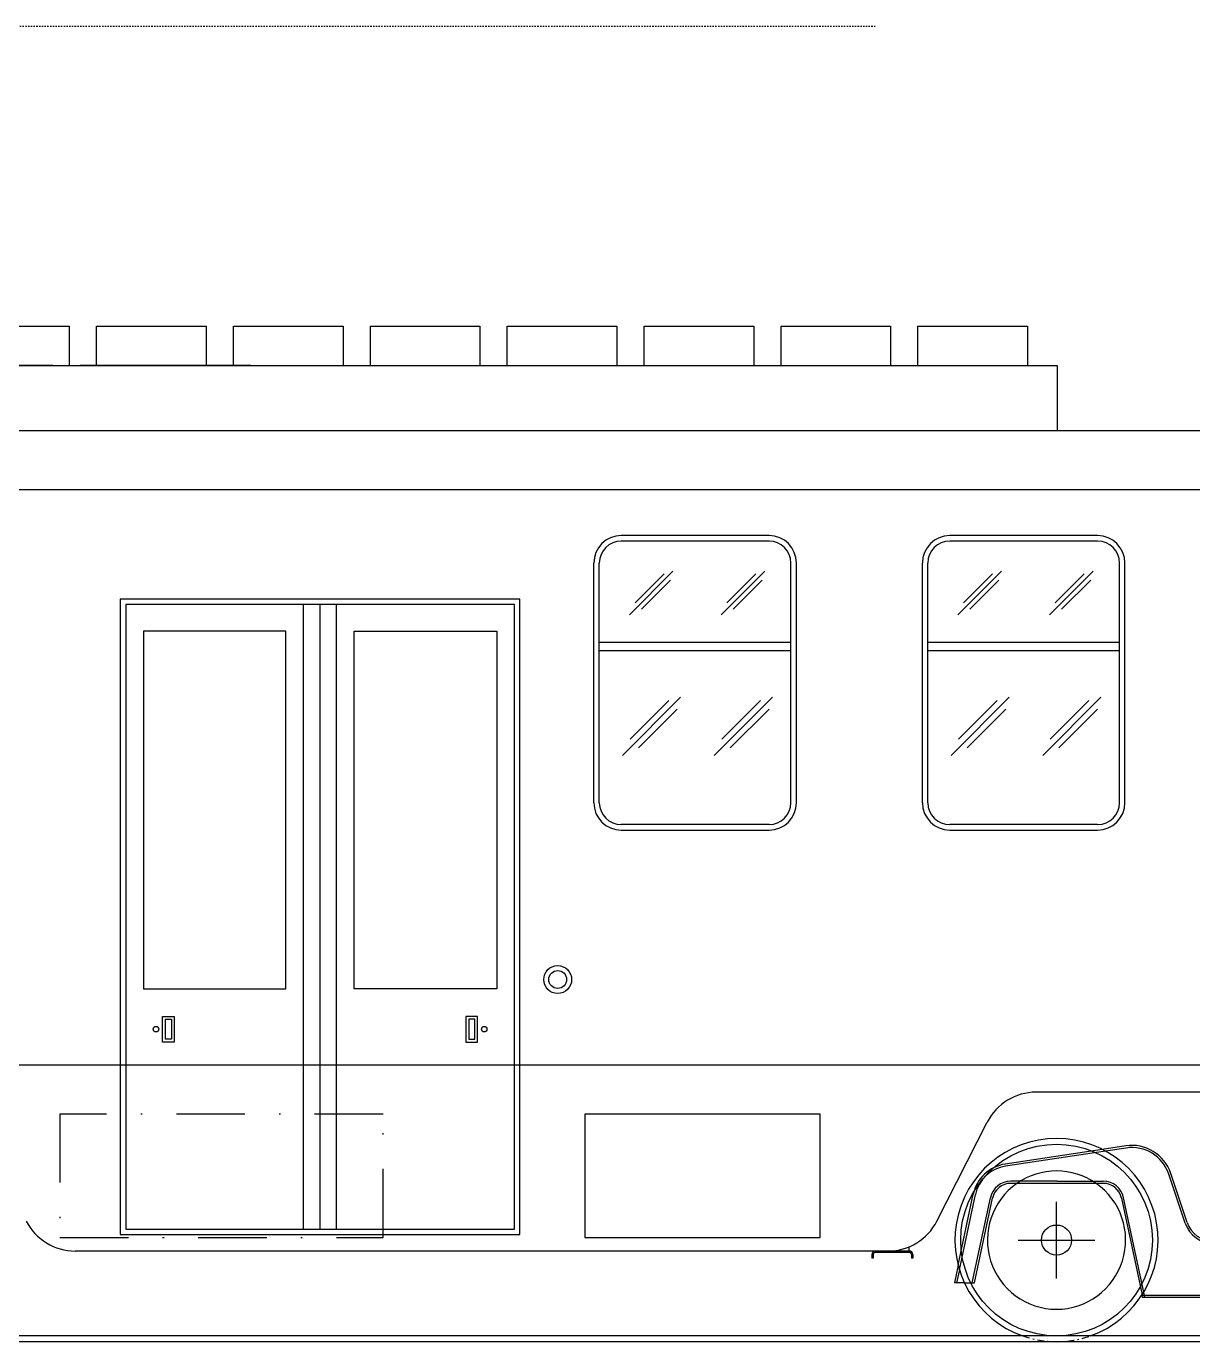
# Model space of a CAD drawing. Header units: millimetres. Extents: x 4061 to 4749, y 69169 to 69366.
# Drawn here: x 4173.5 to 4258.7, y 69258.7 to 69354.8 of the extents above; entities that cross this region are included whole.
import ezdxf

# ---------------------------------------------------------------- set-up
doc = ezdxf.new("R2010")
doc.units = ezdxf.units.MM
doc.header["$LTSCALE"] = 0.1
doc.linetypes.add('DASHDOT', pattern=[1, 0.5, -0.25, 0, -0.25])
doc.layers.get('0').update_dxf_attribs({"color": 6})
doc.layers.add('AXE', color=1, linetype='DASHDOT')
doc.layers.add('Subtire', color=4, linetype='Continuous')

msp = doc.modelspace()

# ---------------------------------------------------------------- linework, layer by layer
for p, q in [((4595.321, 69259.12), (4071.721, 69259.12)), ((4595.401, 69258.7), (4071.801, 69258.7))]:
    msp.add_line(p, q)
at = {"color": 2, "linetype": 'DASHDOT', "ltscale": 100}
msp.add_lwpolyline([(4199.601, 69275.32), (4176.001, 69275.32), (4176.001, 69266.32), (4199.601, 69266.32)], close=True, dxfattribs=at)
msp.add_lwpolyline([(4214.341, 69266.32), (4231.541, 69266.32), (4231.541, 69275.32), (4214.341, 69275.32)], close=True)
at = {"layer": 'AXE'}
msp.add_line((4071.272, 69354.753), (4235.551, 69354.753), dxfattribs=at)
at = {"layer": 'AXE', "ltscale": 10}
msp.add_arc((4248.801, 69266.12), 7.42, 250.62996, 289.37004, dxfattribs=at)
at = {"layer": 'Subtire'}
for p, q in [((4168.677, 69332.852), (4176.677, 69332.852)), ((4176.677, 69332.852), (4176.677, 69329.99)), ((4178.677, 69329.99), (4178.677, 69332.852)), ((4178.677, 69332.852), (4186.677, 69332.852)), ((4186.677, 69332.852), (4186.677, 69329.99)), ((4188.677, 69332.852), (4196.677, 69332.852)), ((4188.677, 69329.99), (4188.677, 69332.852)), ((4196.677, 69332.852), (4196.677, 69329.99)), ((4198.677, 69332.852), (4206.677, 69332.852)), ((4198.677, 69329.99), (4198.677, 69332.852)), ((4206.677, 69332.852), (4206.677, 69329.99)), ((4208.677, 69332.852), (4216.677, 69332.852)), ((4208.677, 69329.99), (4208.677, 69332.852)), ((4216.677, 69332.852), (4216.677, 69329.99)), ((4218.677, 69332.852), (4226.677, 69332.852)), ((4218.677, 69329.99), (4218.677, 69332.852)), ((4226.677, 69332.852), (4226.677, 69329.99)), ((4228.677, 69332.852), (4236.677, 69332.852)), ((4228.677, 69329.99), (4228.677, 69332.852)), ((4236.677, 69332.852), (4236.677, 69329.99)), ((4238.677, 69332.852), (4246.677, 69332.852)), ((4238.677, 69329.99), (4238.677, 69332.852)), ((4246.677, 69332.852), (4246.677, 69329.99)), ((4118.516, 69329.99), (4248.848, 69329.99)), ((4175.482, 69329.99), (4163.022, 69329.99)), ((4189.943, 69329.99), (4177.482, 69329.99)), ((4248.848, 69329.99), (4248.848, 69325.22)), ((4249.007, 69325.22), (4119.251, 69325.22)), ((4259.801, 69325.22), (4249.007, 69325.22)), ((4259.801, 69320.9), (4075.837, 69320.9)), ((4379.401, 69320.9), (4195.437, 69320.9)), ((4393.401, 69320.9), (4209.437, 69320.9)), ((4227.801, 69317.56), (4217.001, 69317.56)), ((4227.801, 69317.16), (4217.001, 69317.16)), ((4251.801, 69317.56), (4241.001, 69317.56)), ((4251.801, 69317.16), (4241.001, 69317.16)), ((4215.001, 69298.06), (4215.001, 69315.56)), ((4215.401, 69298.06), (4215.401, 69315.56)), ((4229.401, 69298.06), (4229.401, 69315.56)), ((4229.801, 69298.06), (4229.801, 69315.56)), ((4239.001, 69298.06), (4239.001, 69315.56)), ((4239.401, 69298.06), (4239.401, 69315.56)), ((4253.401, 69298.06), (4253.401, 69315.56)), ((4253.801, 69298.06), (4253.801, 69315.56)), ((4217.599, 69311.781), (4220.781, 69314.963)), ((4218.008, 69312.658), (4220.13, 69314.779)), ((4218.476, 69312.19), (4220.598, 69314.311)), ((4224.298, 69311.781), (4227.48, 69314.963)), ((4224.707, 69312.658), (4226.828, 69314.779)), ((4225.175, 69312.19), (4227.296, 69314.311)), ((4241.599, 69311.781), (4244.781, 69314.963)), ((4242.008, 69312.658), (4244.13, 69314.779)), ((4242.476, 69312.19), (4244.598, 69314.311)), ((4248.298, 69311.781), (4251.48, 69314.963)), ((4248.707, 69312.658), (4250.828, 69314.779)), ((4249.175, 69312.19), (4251.296, 69314.311)), ((4193.802, 69266.92), (4193.802, 69312.52)), ((4193.802, 69278.9), (4193.802, 69312.5)), ((4195.002, 69266.92), (4195.002, 69312.52)), ((4196.202, 69266.92), (4196.202, 69312.52)), ((4196.202, 69278.9), (4196.202, 69312.5)), ((4229.401, 69309.76), (4215.401, 69309.76)), ((4253.401, 69309.76), (4239.401, 69309.76)), ((4229.401, 69309.16), (4215.401, 69309.16)), ((4253.401, 69309.16), (4239.401, 69309.16)), ((4217.1, 69301.517), (4221.342, 69305.76)), ((4223.8, 69301.517), (4228.042, 69305.76)), ((4241.1, 69301.517), (4245.342, 69305.76)), ((4247.8, 69301.517), (4252.042, 69305.76)), ((4217.645, 69302.687), (4220.473, 69305.515)), ((4218.269, 69302.063), (4221.097, 69304.891)), ((4224.345, 69302.687), (4227.173, 69305.515)), ((4224.969, 69302.063), (4227.797, 69304.891)), ((4241.645, 69302.687), (4244.473, 69305.515)), ((4242.269, 69302.063), (4245.097, 69304.891)), ((4248.345, 69302.687), (4251.173, 69305.515)), ((4248.969, 69302.063), (4251.797, 69304.891)), ((4227.801, 69296.46), (4217.001, 69296.46)), ((4217.001, 69296.06), (4227.801, 69296.06)), ((4251.801, 69296.46), (4241.001, 69296.46)), ((4241.001, 69296.06), (4251.801, 69296.06)), ((4183.499, 69280.584), (4183.499, 69282.455)), ((4183.499, 69282.455), (4184.345, 69282.455)), ((4183.699, 69280.784), (4183.699, 69282.255)), ((4183.699, 69282.255), (4184.145, 69282.255)), ((4184.145, 69282.255), (4184.145, 69280.784)), ((4184.345, 69282.455), (4184.345, 69280.584)), ((4206.506, 69282.455), (4205.66, 69282.455)), ((4205.66, 69282.455), (4205.66, 69280.584)), ((4205.86, 69282.255), (4205.86, 69280.784)), ((4206.306, 69282.255), (4205.86, 69282.255)), ((4206.306, 69280.784), (4206.306, 69282.255)), ((4206.506, 69280.584), (4206.506, 69282.455)), ((4184.145, 69280.784), (4183.699, 69280.784)), ((4205.86, 69280.784), (4206.306, 69280.784)), ((4184.345, 69280.584), (4183.499, 69280.584)), ((4205.66, 69280.584), (4206.506, 69280.584)), ((4595.401, 69278.9), (4071.801, 69278.9)), ((4259.801, 69276.92), (4247.308, 69276.92)), ((4240.062, 69267.505), (4243.743, 69274.735)), ((4253.856, 69273.001), (4252.146, 69272.743)), ((4252.146, 69272.743), (4245.039, 69271.668)), ((4252.384, 69272.617), (4245.063, 69271.51)), ((4253.879, 69272.843), (4252.384, 69272.617)), ((4248.838, 69270.42), (4245.458, 69270.42)), ((4252.218, 69270.26), (4245.458, 69270.26)), ((4248.838, 69270.42), (4252.218, 69270.42)), ((4258.2, 69267.352), (4256.997, 69270.938)), ((4258.351, 69267.403), (4257.148, 69270.989)), ((4241.613, 69264.278), (4242.719, 69269.482)), ((4241.706, 69263.947), (4242.876, 69269.449)), ((4242.65, 69263), (4243.971, 69269.216)), ((4242.813, 69263), (4244.128, 69269.182)), ((4253.548, 69269.182), (4255.05, 69262.118)), ((4255.171, 69262.315), (4253.705, 69269.216)), ((4248.801, 69263.32), (4248.801, 69268.92)), ((4236.497, 69265.32), (4177.104, 69265.32)), ((4238.011, 69265.32), (4202.011, 69265.32)), ((4238.041, 69265.32), (4235.561, 69265.32)), ((4238.041, 69265.32), (4235.561, 69265.32)), ((4238.041, 69265.32), (4238.041, 69265.629)), ((4246.001, 69266.12), (4251.601, 69266.12)), ((4235.301, 69265.06), (4235.301, 69264.8)), ((4235.401, 69264.8), (4235.301, 69264.8)), ((4235.401, 69265.06), (4235.401, 69264.8)), ((4238.041, 69265.22), (4235.561, 69265.22)), ((4238.041, 69265.22), (4235.561, 69265.22)), ((4238.201, 69265.06), (4238.201, 69264.8)), ((4238.201, 69265.06), (4238.201, 69264.8)), ((4238.301, 69264.8), (4238.201, 69264.8)), ((4238.301, 69264.8), (4238.201, 69264.8)), ((4238.301, 69265.06), (4238.301, 69264.8)), ((4238.301, 69265.06), (4238.301, 69264.8)), ((4241.613, 69264.278), (4241.341, 69263)), ((4241.706, 69263.947), (4241.505, 69263)), ((4242.069, 69263), (4241.341, 69263)), ((4241.505, 69263), (4241.505, 69263)), ((4242.069, 69263), (4242.813, 69263)), ((4255.092, 69261.92), (4255.05, 69262.118)), ((4259.801, 69262.08), (4255.092, 69262.08)), ((4259.801, 69261.92), (4255.092, 69261.92)), ((4255.248, 69261.953), (4255.171, 69262.315))]:
    msp.add_line(p, q, dxfattribs=at)
for points in [[(4209.602, 69312.92), (4180.402, 69312.92), (4180.402, 69266.52), (4209.602, 69266.52)], [(4209.202, 69312.52), (4180.802, 69312.52), (4180.802, 69266.92), (4209.202, 69266.92)], [(4182.102, 69310.58), (4182.102, 69284.46), (4192.502, 69284.46), (4192.502, 69310.58)], [(4197.502, 69310.58), (4207.902, 69310.58), (4207.902, 69284.46), (4197.502, 69284.46)]]:
    msp.add_lwpolyline(points, close=True, dxfattribs=at)
for centre, radius in [((4212.36, 69285.146), 1.019), ((4212.36, 69285.146), 0.653), ((4183.011, 69281.52), 0.201), ((4206.994, 69281.52), 0.201), ((4248.801, 69266.12), 7), ((4248.801, 69266.12), 1.1)]:
    msp.add_circle(centre, radius, dxfattribs=at)
for centre, radius, start, end in [((4217.001, 69315.56), 2, 90, 180), ((4217.001, 69315.56), 1.6, 90, 180), ((4227.801, 69315.56), 2, 0, 90), ((4227.801, 69315.56), 1.6, 0, 90), ((4241.001, 69315.56), 2, 90, 180), ((4241.001, 69315.56), 1.6, 90, 180), ((4251.801, 69315.56), 2, 0, 90), ((4251.801, 69315.56), 1.6, 0, 90), ((4217.001, 69298.06), 2, 180, 270), ((4217.001, 69298.06), 1.6, 180, 270), ((4227.801, 69298.06), 2, 270, 0), ((4227.801, 69298.06), 1.6, 270, 0), ((4241.001, 69298.06), 2, 180, 270), ((4241.001, 69298.06), 1.6, 180, 270), ((4251.801, 69298.06), 2, 270, 0), ((4251.801, 69298.06), 1.6, 270, 0), ((4247.308, 69272.92), 4, 90, 153.0164), ((4248.801, 69266.12), 7.42, 289.37004, 250.62996), ((4254.304, 69270.035), 3, 18.54623, 98.59828), ((4254.304, 69270.035), 2.84, 18.54623, 98.59828), ((4245.458, 69268.9), 2.8, 98.29396, 168), ((4245.458, 69268.9), 2.64, 98.29396, 168), ((4248.801, 69266.12), 5.05, 55.06498, 124.93502), ((4248.801, 69266.12), 5.05, 124.93502, 55.06498), ((4245.458, 69268.9), 1.52, 90, 168), ((4245.458, 69268.9), 1.36, 90, 168), ((4252.218, 69268.9), 1.52, 12, 90), ((4252.218, 69268.9), 1.36, 12, 90), ((4177.104, 69269.32), 4, 206.9836, 270), ((4236.497, 69269.32), 4, 270, 333.0164), ((4260.248, 69268.039), 2.16, 198.54623, 270.43684), ((4260.248, 69268.039), 2, 198.54623, 270.43684), ((4235.561, 69265.06), 0.26, 90, 180), ((4238.041, 69265.06), 0.26, 0, 90), ((4238.041, 69265.06), 0.26, 0, 90), ((4235.561, 69265.06), 0.16, 90, 180), ((4238.041, 69265.06), 0.16, 0, 90), ((4238.041, 69265.06), 0.16, 0, 90)]:
    msp.add_arc(centre, radius, start, end, dxfattribs=at)

doc.saveas('drawing.dxf')
